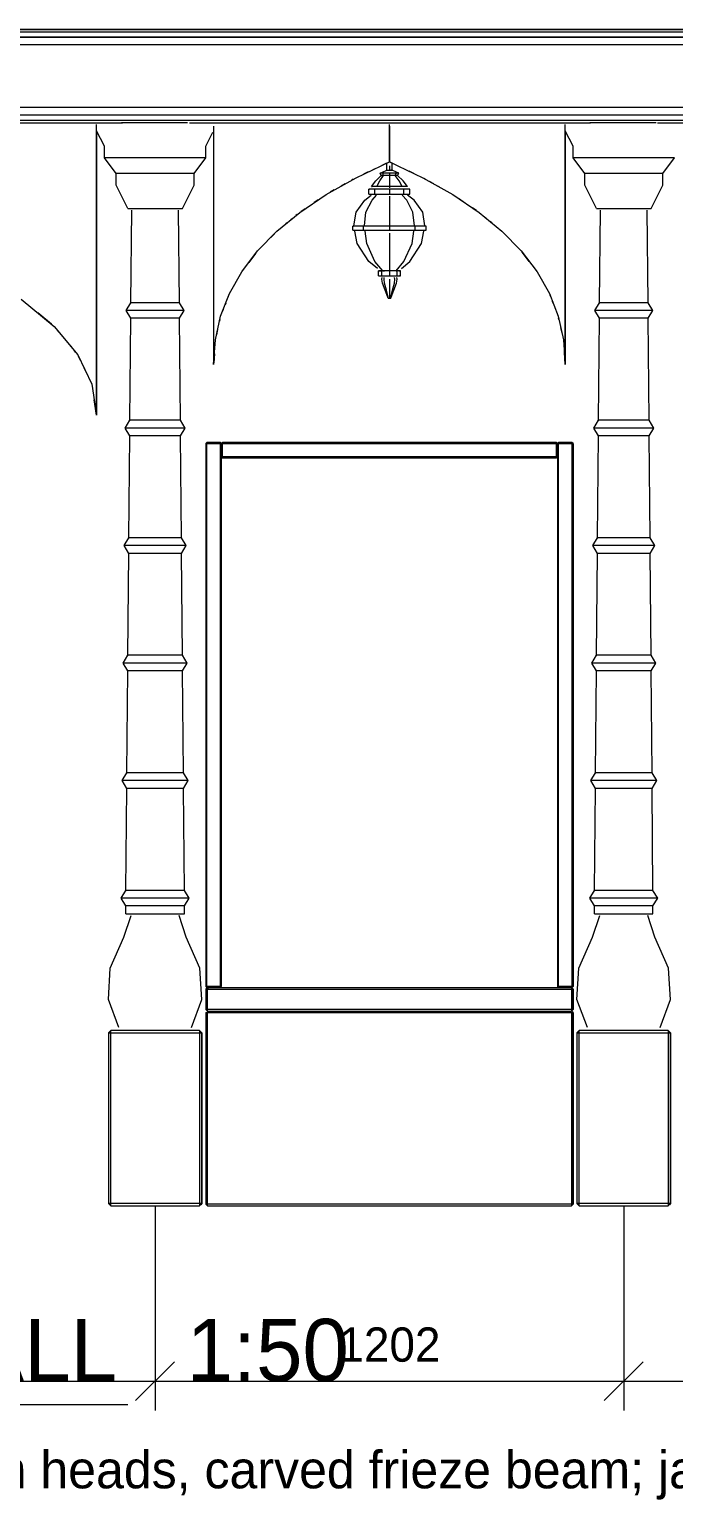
# Model space of a CAD drawing. Header units: metres. Extents: x 10 to 831, y 10 to 584.
# Drawn here: x 85 to 118, y 316.9 to 392.4 of the extents above; entities that cross this region are included whole.
import ezdxf
from ezdxf.enums import TextEntityAlignment as Align

# ---------------------------------------------------------------- set-up
doc = ezdxf.new("R2010")
doc.units = ezdxf.units.M
for name, color, linetype, lineweight in [('DIM', 1, 'Continuous', 13), ('TXT', 7, 'Continuous', 18), ('VIS', 8, 'Continuous', 13)]:
    doc.layers.add(name, color=color, linetype=linetype, lineweight=lineweight)

msp = doc.modelspace()

# ---------------------------------------------------------------- linework, layer by layer
at = {"layer": 'DIM'}
for p, q in [((91.4, 332), (91.4, 321.5)), ((91.4, 332), (91.4, 321.5)), ((115.44, 332), (115.44, 321.5)), ((115.44, 332), (115.44, 321.5)), ((90.4, 322), (92.4, 324)), ((90.4, 322), (92.4, 324)), ((114.44, 322), (116.44, 324)), ((114.44, 322), (116.44, 324)), ((37, 323), (91.4, 323)), ((91.4, 323), (115.44, 323)), ((115.44, 323), (139.48, 323))]:
    msp.add_line(p, q, dxfattribs=at)
at = {"layer": 'TXT'}
msp.add_line((30, 321.8), (90, 321.8), dxfattribs=at)
at = {"layer": 'VIS'}
for p, q in [((297.8, 392), (34, 392)), ((34, 392), (297.8, 392)), ((34.12, 392.4), (297.68, 392.4)), ((297.68, 392.4), (34.12, 392.4)), ((34.12, 392.28), (297.68, 392.28)), ((297.8, 391.6), (34, 391.6)), ((34, 388.4), (297.8, 388.4)), ((297.8, 388), (34, 388)), ((297.68, 387.72), (34.12, 387.72)), ((38.7608, 387.6), (89.7284, 387.6)), ((88.4, 372.6), (88.4, 387.5194)), ((88.4, 387.2), (88.4, 387.5)), ((89.9, 387.6), (89.667, 387.6)), ((90.6236, 387.6), (89.9, 387.6)), ((91.4, 387.6), (90.6236, 387.6)), ((92.1764, 387.6), (91.4, 387.6)), ((92.9, 387.6), (92.1764, 387.6)), ((93.0554, 387.6), (92.9, 387.6)), ((93.169, 387.6), (113.732, 387.6)), ((94.4, 387.439), (94.4, 375.2)), ((103.42, 385.6), (103.42, 387.5166)), ((103.42, 387.4334), (103.42, 385.6)), ((112.44, 375.2), (112.44, 387.5194)), ((112.44, 387.2), (112.44, 387.5)), ((113.94, 387.6), (113.707, 387.6)), ((114.6636, 387.6), (113.94, 387.6)), ((115.44, 387.6), (114.6636, 387.6)), ((116.2164, 387.6), (115.44, 387.6)), ((116.94, 387.6), (116.2164, 387.6)), ((117.0954, 387.6), (116.94, 387.6)), ((117.1726, 387.6), (137.8958, 387.6)), ((88.8, 386.4), (88.4, 387.2)), ((88.4, 387.1162), (88.4, 372.6)), ((94, 386.4), (94.36, 387.12)), ((112.84, 386.4), (112.44, 387.2)), ((112.44, 387.1168), (112.44, 375.2)), ((88.8, 385.8), (88.8, 386.4)), ((89.4, 385), (88.8, 385.8)), ((88.8, 385.8), (88.811, 385.8)), ((88.8886, 385.8), (88.8, 385.8)), ((89.1484, 385.8), (88.8886, 385.8)), ((89.5616, 385.8), (89.1484, 385.8)), ((90.1, 385.8), (89.5616, 385.8)), ((90.727, 385.8), (90.1, 385.8)), ((91.4, 385.8), (90.727, 385.8)), ((92.073, 385.8), (91.4, 385.8)), ((92.7, 385.8), (92.073, 385.8)), ((93.2384, 385.8), (92.7, 385.8)), ((93.6516, 385.8), (93.2384, 385.8)), ((93.4, 385), (94, 385.8)), ((93.9114, 385.8), (93.6516, 385.8)), ((94, 385.8), (93.9114, 385.8)), ((94, 385.8), (94, 386.4)), ((112.84, 385.8), (112.84, 386.4)), ((113.44, 385), (112.84, 385.8)), ((112.84, 385.8), (112.851, 385.8)), ((112.9286, 385.8), (112.84, 385.8)), ((113.1884, 385.8), (112.9286, 385.8)), ((113.6016, 385.8), (113.1884, 385.8)), ((114.14, 385.8), (113.6016, 385.8)), ((114.767, 385.8), (114.14, 385.8)), ((115.44, 385.8), (114.767, 385.8)), ((116.113, 385.8), (115.44, 385.8)), ((116.74, 385.8), (116.113, 385.8)), ((117.2784, 385.8), (116.74, 385.8)), ((117.6916, 385.8), (117.2784, 385.8)), ((117.44, 385), (118.04, 385.8)), ((117.9514, 385.8), (117.6916, 385.8)), ((118.04, 385.8), (117.9514, 385.8)), ((89.4, 384.4), (89.4, 385)), ((89.4, 385), (89.4114, 385)), ((89.4682, 385), (89.4, 385)), ((89.668, 385), (89.4682, 385)), ((89.9858, 385), (89.668, 385)), ((90.4, 385), (89.9858, 385)), ((90.8824, 385), (90.4, 385)), ((91.4, 385), (90.8824, 385)), ((91.9176, 385), (91.4, 385)), ((92.4, 385), (91.9176, 385)), ((92.8142, 385), (92.4, 385)), ((93.132, 385), (92.8142, 385)), ((93.3318, 385), (93.132, 385)), ((93.4, 385), (93.3318, 385)), ((93.4, 384.4), (93.4, 385)), ((101.7062, 384.7846), (103.42, 385.6)), ((102.3294, 385.0812), (102.0956, 384.97)), ((102.641, 385.2294), (102.5632, 385.1924)), ((102.944, 385.012), (103.252, 385.152)), ((103, 384.9), (102.944, 385.012)), ((102.944, 385.012), (102.9788, 385.012)), ((103.0834, 385.012), (102.944, 385.012)), ((103.2642, 385.5258), (103.0306, 385.4146)), ((103.123, 384.9), (103.0834, 385.012)), ((103.42, 385.012), (103.0834, 385.012)), ((103.252, 385.152), (103.336, 385.166)), ((103.2814, 385.18), (103.2814, 385.495)), ((103.2814, 385.18), (103.42, 385.18)), ((103.42, 385.6), (105.1338, 384.7846)), ((103.42, 385.39), (103.42, 385.18)), ((103.42, 385.18), (103.5586, 385.18)), ((103.42, 385.012), (103.42, 384.9)), ((103.7566, 385.012), (103.42, 385.012)), ((103.5586, 385.18), (103.4892, 385.18)), ((103.7316, 385.4518), (103.4978, 385.563)), ((103.588, 385.152), (103.504, 385.166)), ((103.5586, 385.18), (103.5586, 385.495)), ((103.5586, 385.18), (103.5586, 385.495)), ((103.5586, 385.18), (103.5586, 385.18)), ((103.896, 385.012), (103.588, 385.152)), ((103.717, 384.9), (103.7566, 385.012)), ((103.896, 385.012), (103.7566, 385.012)), ((103.84, 384.9), (103.896, 385.012)), ((104.199, 385.2294), (104.1212, 385.2664)), ((104.6664, 385.007), (104.4326, 385.1182)), ((113.44, 384.4), (113.44, 385)), ((113.44, 385), (113.4514, 385)), ((113.5082, 385), (113.44, 385)), ((113.708, 385), (113.5082, 385)), ((114.0258, 385), (113.708, 385)), ((114.44, 385), (114.0258, 385)), ((114.9224, 385), (114.44, 385)), ((115.44, 385), (114.9224, 385)), ((115.9576, 385), (115.44, 385)), ((116.44, 385), (115.9576, 385)), ((116.8542, 385), (116.44, 385)), ((117.172, 385), (116.8542, 385)), ((117.3718, 385), (117.172, 385)), ((117.44, 385), (117.3718, 385)), ((117.44, 384.4), (117.44, 385)), ((90, 383.2), (89.4, 384.4)), ((92.8, 383.2), (93.4, 384.4)), ((100.1728, 383.9194), (101.7062, 384.7846)), ((101.1486, 384.47), (100.9396, 384.352)), ((101.5668, 384.706), (101.4972, 384.6666)), ((102.37, 383.948), (102.37, 384.2)), ((102.37, 384.2), (102.4008, 384.2)), ((102.6776, 384.2), (102.37, 384.2)), ((102.496, 384.34), (102.72, 384.62)), ((102.496, 384.34), (102.5298, 384.34)), ((102.7666, 384.34), (102.496, 384.34)), ((102.6776, 383.948), (102.6776, 384.2)), ((103.42, 384.2), (102.6776, 384.2)), ((102.72, 384.62), (103, 384.9)), ((102.7666, 384.34), (102.925, 384.62)), ((103.42, 384.34), (102.7666, 384.34)), ((102.925, 384.62), (103.123, 384.9)), ((103, 384.9), (103.0308, 384.9)), ((103.123, 384.9), (103, 384.9)), ((103.42, 384.9), (103.123, 384.9)), ((103.42, 384.9), (103.42, 384.62)), ((103.717, 384.9), (103.42, 384.9)), ((103.42, 384.62), (103.42, 384.34)), ((103.42, 384.34), (103.42, 384.27)), ((104.0734, 384.34), (103.42, 384.34)), ((103.42, 384.2), (103.42, 383.948)), ((104.1624, 384.2), (103.42, 384.2)), ((103.915, 384.62), (103.717, 384.9)), ((103.84, 384.9), (103.717, 384.9)), ((104.12, 384.62), (103.84, 384.9)), ((104.0734, 384.34), (103.915, 384.62)), ((104.344, 384.34), (104.0734, 384.34)), ((104.344, 384.34), (104.12, 384.62)), ((104.1624, 383.948), (104.1624, 384.2)), ((104.47, 384.2), (104.1624, 384.2)), ((104.47, 383.948), (104.47, 384.2)), ((105.1338, 384.7846), (106.6672, 383.9194)), ((105.2732, 384.706), (105.2034, 384.7454)), ((105.6914, 384.47), (105.4822, 384.588)), ((105.9702, 384.3126), (105.9006, 384.352)), ((114.04, 383.2), (113.44, 384.4)), ((116.84, 383.2), (117.44, 384.4)), ((98.8198, 383.0042), (100.1728, 383.9194)), ((99.767, 383.6448), (99.564, 383.5076)), ((100.591, 384.1554), (100.3818, 384.0374)), ((101.712, 383.01), (102.16, 383.64)), ((102.16, 383.64), (102.4866, 383.8966)), ((102.2122, 383.01), (102.529, 383.64)), ((102.37, 383.948), (102.6776, 383.948)), ((102.529, 383.64), (102.76, 383.8966)), ((102.6776, 383.948), (103.42, 383.948)), ((103.42, 383.948), (104.1624, 383.948)), ((103.42, 383.8454), (103.42, 383.64)), ((103.42, 383.64), (103.42, 383.01)), ((104.311, 383.64), (104.08, 383.8966)), ((104.1624, 383.948), (104.47, 383.948)), ((104.6278, 383.01), (104.311, 383.64)), ((104.68, 383.64), (104.3534, 383.8966)), ((104.47, 383.948), (104.4392, 383.948)), ((105.128, 383.01), (104.68, 383.64)), ((106.3884, 384.0766), (106.3188, 384.116)), ((106.6672, 383.9194), (108.0202, 383.0042)), ((107.2084, 383.5532), (107.0054, 383.6906)), ((90, 383.2), (90.0476, 383.2)), ((90.0476, 383.2), (90.1876, 383.2)), ((90.15, 378.3666), (90.1992, 383.1194)), ((90.1876, 383.2), (90.41, 383.2)), ((90.41, 383.2), (90.7, 383.2)), ((90.7, 383.2), (91.0376, 383.2)), ((91.0376, 383.2), (91.4, 383.2)), ((91.4, 383.2), (91.7624, 383.2)), ((91.7624, 383.2), (92.1, 383.2)), ((92.1, 383.2), (92.39, 383.2)), ((92.39, 383.2), (92.6124, 383.2)), ((92.65, 378.3666), (92.6008, 383.1194)), ((92.6124, 383.2), (92.7524, 383.2)), ((92.7524, 383.2), (92.8, 383.2)), ((92.8, 383.2), (92.788, 383.2)), ((97.6472, 382.039), (98.8198, 383.0042)), ((98.429, 382.6824), (98.3638, 382.6288)), ((98.6896, 382.897), (98.6244, 382.8434)), ((99.0904, 383.1872), (98.8874, 383.05)), ((101.6, 382.31), (101.712, 383.01)), ((102.133, 382.31), (102.2122, 383.01)), ((103.42, 383.01), (103.42, 382.31)), ((104.707, 382.31), (104.6278, 383.01)), ((105.24, 382.31), (105.128, 383.01)), ((107.885, 383.0956), (107.682, 383.233)), ((108.0202, 383.0042), (109.1928, 382.039)), ((108.1504, 382.897), (108.0854, 382.9506)), ((108.411, 382.6824), (108.346, 382.736)), ((114.04, 383.2), (114.0876, 383.2)), ((114.0876, 383.2), (114.2276, 383.2)), ((114.19, 378.3666), (114.2392, 383.1194)), ((114.2276, 383.2), (114.45, 383.2)), ((114.45, 383.2), (114.74, 383.2)), ((114.74, 383.2), (115.0776, 383.2)), ((115.0776, 383.2), (115.44, 383.2)), ((115.44, 383.2), (115.8024, 383.2)), ((115.8024, 383.2), (116.14, 383.2)), ((116.14, 383.2), (116.43, 383.2)), ((116.43, 383.2), (116.6524, 383.2)), ((116.69, 378.3666), (116.6408, 383.1194)), ((116.6524, 383.2), (116.7924, 383.2)), ((116.7924, 383.2), (116.84, 383.2)), ((116.84, 383.2), (116.828, 383.2)), ((96.655, 381.024), (97.6472, 382.039)), ((97.9078, 382.2536), (97.8426, 382.1998)), ((98.1684, 382.468), (98.1032, 382.4144)), ((101.544, 382.1), (101.544, 382.296)), ((101.544, 382.296), (101.5784, 382.296)), ((102.0934, 382.296), (101.544, 382.296)), ((101.544, 382.1), (102.0934, 382.1)), ((101.768, 381.4), (101.6504, 382.037)), ((102.0934, 382.1), (102.0934, 382.296)), ((103.42, 382.296), (102.0934, 382.296)), ((102.0934, 382.1), (103.42, 382.1)), ((102.2518, 381.4), (102.1688, 382.037)), ((103.42, 382.31), (103.42, 382.219)), ((103.42, 382.296), (103.42, 382.1)), ((104.7466, 382.296), (103.42, 382.296)), ((103.42, 382.1), (104.7466, 382.1)), ((103.42, 381.946), (103.42, 381.4)), ((104.5882, 381.4), (104.6712, 382.037)), ((104.7466, 382.1), (104.7466, 382.296)), ((105.296, 382.296), (104.7466, 382.296)), ((104.7466, 382.1), (105.296, 382.1)), ((105.072, 381.4), (105.1896, 382.037)), ((105.296, 382.1), (105.2616, 382.1)), ((105.296, 382.1), (105.296, 382.296)), ((108.6716, 382.468), (108.6066, 382.5216)), ((108.9322, 382.2536), (108.867, 382.3072)), ((109.1928, 382.039), (110.185, 381.024)), ((109.5648, 381.6584), (109.2548, 381.9756)), ((97.1512, 381.5316), (96.965, 381.3412)), ((97.5232, 381.9122), (97.3372, 381.7218)), ((102.37, 380.49), (101.768, 381.4)), ((102.6776, 380.49), (102.2518, 381.4)), ((103.42, 381.4), (103.42, 380.49)), ((104.1624, 380.49), (104.5882, 381.4)), ((104.47, 380.49), (105.072, 381.4)), ((95.8432, 379.959), (96.655, 381.024)), ((96.5536, 380.8908), (96.1984, 380.425)), ((102.8004, 380.1226), (102.37, 380.49)), ((103.0834, 380), (102.6776, 380.49)), ((103.42, 380.49), (103.42, 380.0612)), ((103.7566, 380), (104.1624, 380.49)), ((104.0396, 380.1226), (104.47, 380.49)), ((110.185, 381.024), (110.9968, 379.959)), ((110.5908, 380.4916), (110.2358, 380.9574)), ((95.2118, 378.8442), (95.8432, 379.959)), ((102.86, 379.748), (102.86, 380)), ((102.86, 380), (102.983, 380)), ((103.024, 380), (102.86, 380)), ((102.86, 379.748), (103.024, 379.748)), ((103.024, 379.748), (103.024, 380)), ((103.42, 380), (103.024, 380)), ((103.024, 379.748), (103.42, 379.748)), ((103.028, 379.58), (103.042, 379.664)), ((103.0834, 380), (103.1676, 380)), ((103.1428, 379.58), (103.1528, 379.664)), ((103.42, 380), (103.42, 379.748)), ((103.816, 380), (103.42, 380)), ((103.42, 379.748), (103.816, 379.748)), ((103.6972, 379.58), (103.6872, 379.664)), ((103.7566, 380), (103.7914, 380)), ((103.812, 379.58), (103.798, 379.664)), ((103.816, 379.748), (103.816, 380)), ((103.98, 380), (103.816, 380)), ((103.816, 379.748), (103.98, 379.748)), ((103.898, 380), (103.98, 380)), ((103.98, 379.748), (103.939, 379.748)), ((103.98, 379.748), (103.98, 380)), ((110.9968, 379.959), (111.6282, 378.8442)), ((103.056, 379.37), (103.028, 379.58)), ((103.196, 379.02), (103.056, 379.37)), ((103.1626, 379.37), (103.1428, 379.58)), ((103.2616, 379.02), (103.1626, 379.37)), ((103.35, 378.6), (103.196, 379.02)), ((103.3706, 378.6), (103.2616, 379.02)), ((103.42, 379.58), (103.42, 379.37)), ((103.42, 379.37), (103.42, 379.02)), ((103.42, 379.02), (103.42, 378.6)), ((103.4696, 378.6), (103.5784, 379.02)), ((103.49, 378.6), (103.644, 379.02)), ((103.5784, 379.02), (103.6774, 379.37)), ((103.644, 379.02), (103.784, 379.37)), ((103.6774, 379.37), (103.6972, 379.58)), ((103.784, 379.37), (103.812, 379.58)), ((84.528, 378.5488), (86.222, 377.1552)), ((89.91, 377.9666), (90.15, 378.3666)), ((90.15, 378.3666), (90.1652, 378.3666)), ((90.2112, 378.3666), (90.15, 378.3666)), ((90.3888, 378.3666), (90.2112, 378.3666)), ((90.6652, 378.3666), (90.3888, 378.3666)), ((91.0138, 378.3666), (90.6652, 378.3666)), ((91.4, 378.3666), (91.0138, 378.3666)), ((91.7862, 378.3666), (91.4, 378.3666)), ((92.1348, 378.3666), (91.7862, 378.3666)), ((92.4112, 378.3666), (92.1348, 378.3666)), ((92.5888, 378.3666), (92.4112, 378.3666)), ((92.65, 378.3666), (92.5888, 378.3666)), ((92.89, 377.9666), (92.65, 378.3666)), ((94.7608, 377.6794), (95.2118, 378.8442)), ((95.0186, 378.345), (94.9864, 378.2618)), ((95.1474, 378.6778), (95.1152, 378.5946)), ((103.35, 378.6), (103.3706, 378.6)), ((103.3706, 378.6), (103.42, 378.6)), ((103.42, 378.6), (103.4696, 378.6)), ((103.4696, 378.6), (103.49, 378.6)), ((103.49, 378.6), (103.4798, 378.6)), ((111.6282, 378.8442), (112.0792, 377.6794)), ((111.6926, 378.6778), (111.6604, 378.761)), ((111.8214, 378.345), (111.7892, 378.4282)), ((113.95, 377.9666), (114.19, 378.3666)), ((114.19, 378.3666), (114.2052, 378.3666)), ((114.2512, 378.3666), (114.19, 378.3666)), ((114.4288, 378.3666), (114.2512, 378.3666)), ((114.7052, 378.3666), (114.4288, 378.3666)), ((115.0538, 378.3666), (114.7052, 378.3666)), ((115.44, 378.3666), (115.0538, 378.3666)), ((115.8262, 378.3666), (115.44, 378.3666)), ((116.1748, 378.3666), (115.8262, 378.3666)), ((116.4512, 378.3666), (116.1748, 378.3666)), ((116.6288, 378.3666), (116.4512, 378.3666)), ((116.69, 378.3666), (116.6288, 378.3666)), ((116.93, 377.9666), (116.69, 378.3666)), ((86.0916, 377.2624), (85.375, 377.852)), ((90.15, 377.5666), (89.91, 377.9666)), ((89.91, 377.9666), (89.9282, 377.9666)), ((89.983, 377.9666), (89.91, 377.9666)), ((90.1946, 377.9666), (89.983, 377.9666)), ((90.1, 372.3334), (90.15, 377.5666)), ((90.15, 377.5666), (90.1652, 377.5666)), ((90.2112, 377.5666), (90.15, 377.5666)), ((90.5242, 377.9666), (90.1946, 377.9666)), ((90.3888, 377.5666), (90.2112, 377.5666)), ((90.6652, 377.5666), (90.3888, 377.5666)), ((90.9396, 377.9666), (90.5242, 377.9666)), ((91.0138, 377.5666), (90.6652, 377.5666)), ((91.4, 377.9666), (90.9396, 377.9666)), ((91.4, 377.5666), (91.0138, 377.5666)), ((91.8604, 377.9666), (91.4, 377.9666)), ((91.7862, 377.5666), (91.4, 377.5666)), ((92.1348, 377.5666), (91.7862, 377.5666)), ((92.2758, 377.9666), (91.8604, 377.9666)), ((92.4112, 377.5666), (92.1348, 377.5666)), ((92.6054, 377.9666), (92.2758, 377.9666)), ((92.5888, 377.5666), (92.4112, 377.5666)), ((92.65, 377.5666), (92.5888, 377.5666)), ((92.817, 377.9666), (92.6054, 377.9666)), ((92.65, 377.5666), (92.89, 377.9666)), ((92.7, 372.3334), (92.65, 377.5666)), ((92.89, 377.9666), (92.817, 377.9666)), ((94.4902, 376.4646), (94.7608, 377.6794)), ((94.7222, 377.5058), (94.7028, 377.419)), ((94.8896, 378.0122), (94.8574, 377.929)), ((111.9504, 378.0122), (111.9182, 378.0954)), ((112.0792, 377.6794), (112.3498, 376.4646)), ((112.1178, 377.5058), (112.0986, 377.5926)), ((114.19, 377.5666), (113.95, 377.9666)), ((113.95, 377.9666), (113.9682, 377.9666)), ((114.023, 377.9666), (113.95, 377.9666)), ((114.2346, 377.9666), (114.023, 377.9666)), ((114.14, 372.3334), (114.19, 377.5666)), ((114.19, 377.5666), (114.2052, 377.5666)), ((114.2512, 377.5666), (114.19, 377.5666)), ((114.5642, 377.9666), (114.2346, 377.9666)), ((114.4288, 377.5666), (114.2512, 377.5666)), ((114.7052, 377.5666), (114.4288, 377.5666)), ((114.9796, 377.9666), (114.5642, 377.9666)), ((115.0538, 377.5666), (114.7052, 377.5666)), ((115.44, 377.9666), (114.9796, 377.9666)), ((115.44, 377.5666), (115.0538, 377.5666)), ((115.9004, 377.9666), (115.44, 377.9666)), ((115.8262, 377.5666), (115.44, 377.5666)), ((116.1748, 377.5666), (115.8262, 377.5666)), ((116.3158, 377.9666), (115.9004, 377.9666)), ((116.4512, 377.5666), (116.1748, 377.5666)), ((116.6454, 377.9666), (116.3158, 377.9666)), ((116.6288, 377.5666), (116.4512, 377.5666)), ((116.69, 377.5666), (116.6288, 377.5666)), ((116.857, 377.9666), (116.6454, 377.9666)), ((116.69, 377.5666), (116.93, 377.9666)), ((116.74, 372.3334), (116.69, 377.5666)), ((116.93, 377.9666), (116.857, 377.9666)), ((86.222, 377.1552), (87.432, 375.6992)), ((86.442, 376.8904), (86.387, 376.9566)), ((86.662, 376.6258), (86.607, 376.692)), ((94.6062, 376.9852), (94.5482, 376.725)), ((112.2724, 376.8118), (112.2144, 377.072)), ((86.882, 376.361), (86.827, 376.4272)), ((87.102, 376.0962), (87.047, 376.1624)), ((87.322, 375.8316), (87.267, 375.8978)), ((94.4, 375.2), (94.4902, 376.4646)), ((112.3498, 376.4646), (112.44, 375.2)), ((87.432, 375.6992), (88.158, 374.1808)), ((87.5772, 375.3956), (87.4684, 375.6232)), ((94.4, 375.2), (94.4, 375.2)), ((94.4386, 375.742), (94.4064, 375.2904)), ((112.44, 375.2), (112.395, 375.8324)), ((112.44, 375.2), (112.44, 375.2)), ((87.9402, 374.6364), (87.7586, 375.016)), ((88.158, 374.1808), (88.4, 372.6)), ((88.4, 372.6), (88.279, 373.3904)), ((88.4, 372.6), (88.4, 372.6)), ((89.86, 371.9334), (90.1, 372.3334)), ((90.1, 372.3334), (90.1158, 372.3334)), ((90.1636, 372.3334), (90.1, 372.3334)), ((90.3482, 372.3334), (90.1636, 372.3334)), ((90.6358, 372.3334), (90.3482, 372.3334)), ((90.9982, 372.3334), (90.6358, 372.3334)), ((91.4, 372.3334), (90.9982, 372.3334)), ((91.8018, 372.3334), (91.4, 372.3334)), ((92.1642, 372.3334), (91.8018, 372.3334)), ((92.4518, 372.3334), (92.1642, 372.3334)), ((92.6364, 372.3334), (92.4518, 372.3334)), ((92.7, 372.3334), (92.6364, 372.3334)), ((92.94, 371.9334), (92.7, 372.3334)), ((113.9, 371.9334), (114.14, 372.3334)), ((114.14, 372.3334), (114.1558, 372.3334)), ((114.2036, 372.3334), (114.14, 372.3334)), ((114.3882, 372.3334), (114.2036, 372.3334)), ((114.6758, 372.3334), (114.3882, 372.3334)), ((115.0382, 372.3334), (114.6758, 372.3334)), ((115.44, 372.3334), (115.0382, 372.3334)), ((115.8418, 372.3334), (115.44, 372.3334)), ((116.2042, 372.3334), (115.8418, 372.3334)), ((116.4918, 372.3334), (116.2042, 372.3334)), ((116.6764, 372.3334), (116.4918, 372.3334)), ((116.74, 372.3334), (116.6764, 372.3334)), ((116.98, 371.9334), (116.74, 372.3334)), ((90.1, 371.5334), (89.86, 371.9334)), ((89.86, 371.9334), (89.8726, 371.9334)), ((89.9354, 371.9334), (89.86, 371.9334)), ((90.1542, 371.9334), (89.9354, 371.9334)), ((90.05, 366.3), (90.1, 371.5334)), ((90.1, 371.5334), (90.1158, 371.5334)), ((90.1636, 371.5334), (90.1, 371.5334)), ((90.4948, 371.9334), (90.1542, 371.9334)), ((90.3482, 371.5334), (90.1636, 371.5334)), ((90.6358, 371.5334), (90.3482, 371.5334)), ((90.9242, 371.9334), (90.4948, 371.9334)), ((90.9982, 371.5334), (90.6358, 371.5334)), ((91.4, 371.9334), (90.9242, 371.9334)), ((91.4, 371.5334), (90.9982, 371.5334)), ((91.8758, 371.9334), (91.4, 371.9334)), ((91.8018, 371.5334), (91.4, 371.5334)), ((92.1642, 371.5334), (91.8018, 371.5334)), ((92.3052, 371.9334), (91.8758, 371.9334)), ((92.4518, 371.5334), (92.1642, 371.5334)), ((92.6458, 371.9334), (92.3052, 371.9334)), ((92.6364, 371.5334), (92.4518, 371.5334)), ((92.7, 371.5334), (92.6364, 371.5334)), ((92.8646, 371.9334), (92.6458, 371.9334)), ((92.7, 371.5334), (92.94, 371.9334)), ((92.75, 366.3), (92.7, 371.5334)), ((92.94, 371.9334), (92.8646, 371.9334)), ((114.14, 371.5334), (113.9, 371.9334)), ((113.9, 371.9334), (113.9126, 371.9334)), ((113.9754, 371.9334), (113.9, 371.9334)), ((114.1942, 371.9334), (113.9754, 371.9334)), ((114.09, 366.3), (114.14, 371.5334)), ((114.14, 371.5334), (114.1558, 371.5334)), ((114.2036, 371.5334), (114.14, 371.5334)), ((114.5348, 371.9334), (114.1942, 371.9334)), ((114.3882, 371.5334), (114.2036, 371.5334)), ((114.6758, 371.5334), (114.3882, 371.5334)), ((114.9642, 371.9334), (114.5348, 371.9334)), ((115.0382, 371.5334), (114.6758, 371.5334)), ((115.44, 371.9334), (114.9642, 371.9334)), ((115.44, 371.5334), (115.0382, 371.5334)), ((115.9158, 371.9334), (115.44, 371.9334)), ((115.8418, 371.5334), (115.44, 371.5334)), ((116.2042, 371.5334), (115.8418, 371.5334)), ((116.3452, 371.9334), (115.9158, 371.9334)), ((116.4918, 371.5334), (116.2042, 371.5334)), ((116.6858, 371.9334), (116.3452, 371.9334)), ((116.6764, 371.5334), (116.4918, 371.5334)), ((116.74, 371.5334), (116.6764, 371.5334)), ((116.9046, 371.9334), (116.6858, 371.9334)), ((116.74, 371.5334), (116.98, 371.9334)), ((116.79, 366.3), (116.74, 371.5334)), ((116.98, 371.9334), (116.9046, 371.9334)), ((94.06, 371.2), (94, 371.14)), ((94, 371.14), (94.06, 371.14)), ((94, 371.14), (94, 343.26)), ((94.06, 371.14), (94.06, 371.2)), ((94.06, 371.2), (94.06, 371.2)), ((94.74, 371.2), (94.06, 371.2)), ((94.06, 343.26), (94.06, 371.14)), ((94.06, 371.14), (94.74, 371.14)), ((94.74, 371.2), (94.74, 371.14)), ((94.8, 371.14), (94.74, 371.2)), ((94.74, 371.14), (94.8, 371.14)), ((94.74, 371.14), (94.74, 343.26)), ((94.86, 371.2), (94.8, 371.14)), ((94.8, 371.14), (94.8, 371.14)), ((94.8, 343.26), (94.8, 371.14)), ((94.8, 371.14), (94.86, 371.14)), ((94.8, 371.14), (94.8, 370.46)), ((94.86, 371.14), (94.86, 371.2)), ((111.98, 371.2), (94.86, 371.2)), ((94.86, 371.2), (94.86, 371.2)), ((94.86, 371.14), (111.98, 371.14)), ((94.86, 370.46), (94.86, 371.14)), ((111.98, 371.2), (111.98, 371.14)), ((112.04, 371.14), (111.98, 371.2)), ((111.98, 371.14), (112.04, 371.14)), ((111.98, 371.14), (111.98, 370.46)), ((112.1, 371.2), (112.04, 371.14)), ((112.04, 371.14), (112.1, 371.14)), ((112.04, 371.14), (112.04, 343.26)), ((112.04, 371.14), (112.04, 371.14)), ((112.04, 370.46), (112.04, 371.14)), ((112.1, 371.14), (112.1, 371.2)), ((112.1, 371.2), (112.1, 371.2)), ((112.78, 371.2), (112.1, 371.2)), ((112.1, 371.14), (112.78, 371.14)), ((112.1, 343.26), (112.1, 371.14)), ((112.78, 371.2), (112.78, 371.14)), ((112.84, 371.14), (112.78, 371.2)), ((112.78, 371.14), (112.84, 371.14)), ((112.78, 371.14), (112.78, 343.26)), ((112.84, 371.14), (112.81, 371.14)), ((112.84, 371.14), (112.84, 343.26)), ((112.84, 343.26), (112.84, 371.14)), ((112.84, 371.14), (112.84, 371.14)), ((94.86, 370.46), (94.8, 370.46)), ((94.8, 370.46), (94.86, 370.4)), ((94.8, 370.46), (94.8, 370.46)), ((94.8, 343.361), (94.8, 370.4)), ((94.8, 370.4), (94.8806, 370.4)), ((94.86, 370.4), (94.86, 370.46)), ((111.98, 370.46), (94.86, 370.46)), ((94.86, 370.4), (111.98, 370.4)), ((111.98, 370.4), (112.04, 370.46)), ((112.04, 370.46), (111.98, 370.46)), ((111.98, 370.46), (111.98, 370.4)), ((111.98, 370.4), (111.98, 370.4)), ((89.81, 365.9), (90.05, 366.3)), ((90.05, 366.3), (90.0666, 366.3)), ((90.116, 366.3), (90.05, 366.3)), ((90.3078, 366.3), (90.116, 366.3)), ((90.6066, 366.3), (90.3078, 366.3)), ((90.9828, 366.3), (90.6066, 366.3)), ((91.4, 366.3), (90.9828, 366.3)), ((91.8172, 366.3), (91.4, 366.3)), ((92.1934, 366.3), (91.8172, 366.3)), ((92.4922, 366.3), (92.1934, 366.3)), ((92.684, 366.3), (92.4922, 366.3)), ((92.75, 366.3), (92.684, 366.3)), ((92.99, 365.9), (92.75, 366.3)), ((113.85, 365.9), (114.09, 366.3)), ((114.09, 366.3), (114.1066, 366.3)), ((114.156, 366.3), (114.09, 366.3)), ((114.3478, 366.3), (114.156, 366.3)), ((114.6464, 366.3), (114.3478, 366.3)), ((115.0228, 366.3), (114.6464, 366.3)), ((115.44, 366.3), (115.0228, 366.3)), ((115.8572, 366.3), (115.44, 366.3)), ((116.2334, 366.3), (115.8572, 366.3)), ((116.5322, 366.3), (116.2334, 366.3)), ((116.724, 366.3), (116.5322, 366.3)), ((116.79, 366.3), (116.724, 366.3)), ((117.03, 365.9), (116.79, 366.3)), ((90.05, 365.5), (89.81, 365.9)), ((89.81, 365.9), (89.823, 365.9)), ((89.8878, 365.9), (89.81, 365.9)), ((90.1136, 365.9), (89.8878, 365.9)), ((90, 360.2666), (90.05, 365.5)), ((90.05, 365.5), (90.0666, 365.5)), ((90.116, 365.5), (90.05, 365.5)), ((90.4654, 365.9), (90.1136, 365.9)), ((90.3078, 365.5), (90.116, 365.5)), ((90.6066, 365.5), (90.3078, 365.5)), ((90.9086, 365.9), (90.4654, 365.9)), ((90.9828, 365.5), (90.6066, 365.5)), ((91.4, 365.9), (90.9086, 365.9)), ((91.4, 365.5), (90.9828, 365.5)), ((91.8914, 365.9), (91.4, 365.9)), ((91.8172, 365.5), (91.4, 365.5)), ((92.1934, 365.5), (91.8172, 365.5)), ((92.3346, 365.9), (91.8914, 365.9)), ((92.4922, 365.5), (92.1934, 365.5)), ((92.6864, 365.9), (92.3346, 365.9)), ((92.684, 365.5), (92.4922, 365.5)), ((92.75, 365.5), (92.684, 365.5)), ((92.9122, 365.9), (92.6864, 365.9)), ((92.75, 365.5), (92.99, 365.9)), ((92.8, 360.2666), (92.75, 365.5)), ((92.99, 365.9), (92.9122, 365.9)), ((114.09, 365.5), (113.85, 365.9)), ((113.85, 365.9), (113.863, 365.9)), ((113.9278, 365.9), (113.85, 365.9)), ((114.1536, 365.9), (113.9278, 365.9)), ((114.04, 360.2666), (114.09, 365.5)), ((114.09, 365.5), (114.1066, 365.5)), ((114.156, 365.5), (114.09, 365.5)), ((114.5054, 365.9), (114.1536, 365.9)), ((114.3478, 365.5), (114.156, 365.5)), ((114.6464, 365.5), (114.3478, 365.5)), ((114.9486, 365.9), (114.5054, 365.9)), ((115.0228, 365.5), (114.6464, 365.5)), ((115.44, 365.9), (114.9486, 365.9)), ((115.44, 365.5), (115.0228, 365.5)), ((115.9314, 365.9), (115.44, 365.9)), ((115.8572, 365.5), (115.44, 365.5)), ((116.2334, 365.5), (115.8572, 365.5)), ((116.3746, 365.9), (115.9314, 365.9)), ((116.5322, 365.5), (116.2334, 365.5)), ((116.7264, 365.9), (116.3746, 365.9)), ((116.724, 365.5), (116.5322, 365.5)), ((116.79, 365.5), (116.724, 365.5)), ((116.9522, 365.9), (116.7264, 365.9)), ((116.79, 365.5), (117.03, 365.9)), ((116.84, 360.2666), (116.79, 365.5)), ((117.03, 365.9), (116.9522, 365.9)), ((89.76, 359.8666), (90, 360.2666)), ((90, 360.2666), (90.0172, 360.2666)), ((90.0686, 360.2666), (90, 360.2666)), ((90.2674, 360.2666), (90.0686, 360.2666)), ((90.577, 360.2666), (90.2674, 360.2666)), ((90.9674, 360.2666), (90.577, 360.2666)), ((91.4, 360.2666), (90.9674, 360.2666)), ((91.8326, 360.2666), (91.4, 360.2666)), ((92.223, 360.2666), (91.8326, 360.2666)), ((92.5326, 360.2666), (92.223, 360.2666)), ((92.7314, 360.2666), (92.5326, 360.2666)), ((92.8, 360.2666), (92.7314, 360.2666)), ((93.04, 359.8666), (92.8, 360.2666)), ((113.8, 359.8666), (114.04, 360.2666)), ((114.04, 360.2666), (114.0572, 360.2666)), ((114.1086, 360.2666), (114.04, 360.2666)), ((114.3074, 360.2666), (114.1086, 360.2666)), ((114.617, 360.2666), (114.3074, 360.2666)), ((115.0074, 360.2666), (114.617, 360.2666)), ((115.44, 360.2666), (115.0074, 360.2666)), ((115.8726, 360.2666), (115.44, 360.2666)), ((116.263, 360.2666), (115.8726, 360.2666)), ((116.5726, 360.2666), (116.263, 360.2666)), ((116.7714, 360.2666), (116.5726, 360.2666)), ((116.84, 360.2666), (116.7714, 360.2666)), ((117.08, 359.8666), (116.84, 360.2666)), ((90, 359.4666), (89.76, 359.8666)), ((89.76, 359.8666), (89.7734, 359.8666)), ((89.8402, 359.8666), (89.76, 359.8666)), ((90.0732, 359.8666), (89.8402, 359.8666)), ((89.95, 354.2334), (90, 359.4666)), ((90, 359.4666), (90.0172, 359.4666)), ((90.0686, 359.4666), (90, 359.4666)), ((90.2674, 359.4666), (90.0686, 359.4666)), ((90.436, 359.8666), (90.0732, 359.8666)), ((90.577, 359.4666), (90.2674, 359.4666)), ((90.8932, 359.8666), (90.436, 359.8666)), ((90.9674, 359.4666), (90.577, 359.4666)), ((91.4, 359.8666), (90.8932, 359.8666)), ((91.4, 359.4666), (90.9674, 359.4666)), ((91.9068, 359.8666), (91.4, 359.8666)), ((91.8326, 359.4666), (91.4, 359.4666)), ((92.223, 359.4666), (91.8326, 359.4666)), ((92.364, 359.8666), (91.9068, 359.8666)), ((92.5326, 359.4666), (92.223, 359.4666)), ((92.7268, 359.8666), (92.364, 359.8666)), ((92.7314, 359.4666), (92.5326, 359.4666)), ((92.9598, 359.8666), (92.7268, 359.8666)), ((92.8, 359.4666), (92.7314, 359.4666)), ((92.8, 359.4666), (93.04, 359.8666)), ((92.85, 354.2334), (92.8, 359.4666)), ((93.04, 359.8666), (92.9598, 359.8666)), ((114.04, 359.4666), (113.8, 359.8666)), ((113.8, 359.8666), (113.8134, 359.8666)), ((113.8802, 359.8666), (113.8, 359.8666)), ((114.1132, 359.8666), (113.8802, 359.8666)), ((113.99, 354.2334), (114.04, 359.4666)), ((114.04, 359.4666), (114.0572, 359.4666)), ((114.1086, 359.4666), (114.04, 359.4666)), ((114.3074, 359.4666), (114.1086, 359.4666)), ((114.476, 359.8666), (114.1132, 359.8666)), ((114.617, 359.4666), (114.3074, 359.4666)), ((114.9332, 359.8666), (114.476, 359.8666)), ((115.0074, 359.4666), (114.617, 359.4666)), ((115.44, 359.8666), (114.9332, 359.8666)), ((115.44, 359.4666), (115.0074, 359.4666)), ((115.9468, 359.8666), (115.44, 359.8666)), ((115.8726, 359.4666), (115.44, 359.4666)), ((116.263, 359.4666), (115.8726, 359.4666)), ((116.404, 359.8666), (115.9468, 359.8666)), ((116.5726, 359.4666), (116.263, 359.4666)), ((116.7668, 359.8666), (116.404, 359.8666)), ((116.7714, 359.4666), (116.5726, 359.4666)), ((116.9998, 359.8666), (116.7668, 359.8666)), ((116.84, 359.4666), (116.7714, 359.4666)), ((116.84, 359.4666), (117.08, 359.8666)), ((116.89, 354.2334), (116.84, 359.4666)), ((117.08, 359.8666), (116.9998, 359.8666)), ((89.71, 353.8334), (89.95, 354.2334)), ((89.95, 354.2334), (89.9678, 354.2334)), ((90.021, 354.2334), (89.95, 354.2334)), ((90.227, 354.2334), (90.021, 354.2334)), ((90.5478, 354.2334), (90.227, 354.2334)), ((90.952, 354.2334), (90.5478, 354.2334)), ((91.4, 354.2334), (90.952, 354.2334)), ((91.848, 354.2334), (91.4, 354.2334)), ((92.2522, 354.2334), (91.848, 354.2334)), ((92.573, 354.2334), (92.2522, 354.2334)), ((92.779, 354.2334), (92.573, 354.2334)), ((92.85, 354.2334), (92.779, 354.2334)), ((93.09, 353.8334), (92.85, 354.2334)), ((113.75, 353.8334), (113.99, 354.2334)), ((113.99, 354.2334), (114.0078, 354.2334)), ((114.061, 354.2334), (113.99, 354.2334)), ((114.267, 354.2334), (114.061, 354.2334)), ((114.5878, 354.2334), (114.267, 354.2334)), ((114.992, 354.2334), (114.5878, 354.2334)), ((115.44, 354.2334), (114.992, 354.2334)), ((115.888, 354.2334), (115.44, 354.2334)), ((116.2922, 354.2334), (115.888, 354.2334)), ((116.613, 354.2334), (116.2922, 354.2334)), ((116.819, 354.2334), (116.613, 354.2334)), ((116.89, 354.2334), (116.819, 354.2334)), ((117.13, 353.8334), (116.89, 354.2334)), ((89.95, 353.4334), (89.71, 353.8334)), ((89.71, 353.8334), (89.7238, 353.8334)), ((89.7928, 353.8334), (89.71, 353.8334)), ((90.0328, 353.8334), (89.7928, 353.8334)), ((89.9, 348.2), (89.95, 353.4334)), ((89.95, 353.4334), (89.9678, 353.4334)), ((90.021, 353.4334), (89.95, 353.4334)), ((90.227, 353.4334), (90.021, 353.4334)), ((90.4066, 353.8334), (90.0328, 353.8334)), ((90.5478, 353.4334), (90.227, 353.4334)), ((90.8778, 353.8334), (90.4066, 353.8334)), ((90.952, 353.4334), (90.5478, 353.4334)), ((91.4, 353.8334), (90.8778, 353.8334)), ((91.4, 353.4334), (90.952, 353.4334)), ((91.9222, 353.8334), (91.4, 353.8334)), ((91.848, 353.4334), (91.4, 353.4334)), ((92.2522, 353.4334), (91.848, 353.4334)), ((92.3934, 353.8334), (91.9222, 353.8334)), ((92.573, 353.4334), (92.2522, 353.4334)), ((92.7672, 353.8334), (92.3934, 353.8334)), ((92.779, 353.4334), (92.573, 353.4334)), ((93.0072, 353.8334), (92.7672, 353.8334)), ((92.85, 353.4334), (92.779, 353.4334)), ((92.85, 353.4334), (93.09, 353.8334)), ((92.9, 348.2), (92.85, 353.4334)), ((93.09, 353.8334), (93.0072, 353.8334)), ((113.99, 353.4334), (113.75, 353.8334)), ((113.75, 353.8334), (113.7638, 353.8334)), ((113.8328, 353.8334), (113.75, 353.8334)), ((114.0728, 353.8334), (113.8328, 353.8334)), ((113.94, 348.2), (113.99, 353.4334)), ((113.99, 353.4334), (114.0078, 353.4334)), ((114.061, 353.4334), (113.99, 353.4334)), ((114.267, 353.4334), (114.061, 353.4334)), ((114.4466, 353.8334), (114.0728, 353.8334)), ((114.5878, 353.4334), (114.267, 353.4334)), ((114.9178, 353.8334), (114.4466, 353.8334)), ((114.992, 353.4334), (114.5878, 353.4334)), ((115.44, 353.8334), (114.9178, 353.8334)), ((115.44, 353.4334), (114.992, 353.4334)), ((115.9622, 353.8334), (115.44, 353.8334)), ((115.888, 353.4334), (115.44, 353.4334)), ((116.2922, 353.4334), (115.888, 353.4334)), ((116.4334, 353.8334), (115.9622, 353.8334)), ((116.613, 353.4334), (116.2922, 353.4334)), ((116.8072, 353.8334), (116.4334, 353.8334)), ((116.819, 353.4334), (116.613, 353.4334)), ((117.0472, 353.8334), (116.8072, 353.8334)), ((116.89, 353.4334), (116.819, 353.4334)), ((116.89, 353.4334), (117.13, 353.8334)), ((116.94, 348.2), (116.89, 353.4334)), ((117.13, 353.8334), (117.0472, 353.8334)), ((89.66, 347.8), (89.9, 348.2)), ((89.9, 348.2), (89.9184, 348.2)), ((89.9734, 348.2), (89.9, 348.2)), ((90.1864, 348.2), (89.9734, 348.2)), ((90.5184, 348.2), (90.1864, 348.2)), ((90.9364, 348.2), (90.5184, 348.2)), ((91.4, 348.2), (90.9364, 348.2)), ((91.8636, 348.2), (91.4, 348.2)), ((92.2816, 348.2), (91.8636, 348.2)), ((92.6136, 348.2), (92.2816, 348.2)), ((92.8266, 348.2), (92.6136, 348.2)), ((92.9, 348.2), (92.8266, 348.2)), ((93.14, 347.8), (92.9, 348.2)), ((113.7, 347.8), (113.94, 348.2)), ((113.94, 348.2), (113.9584, 348.2)), ((114.0134, 348.2), (113.94, 348.2)), ((114.2264, 348.2), (114.0134, 348.2)), ((114.5584, 348.2), (114.2264, 348.2)), ((114.9764, 348.2), (114.5584, 348.2)), ((115.44, 348.2), (114.9764, 348.2)), ((115.9036, 348.2), (115.44, 348.2)), ((116.3216, 348.2), (115.9036, 348.2)), ((116.6536, 348.2), (116.3216, 348.2)), ((116.8666, 348.2), (116.6536, 348.2)), ((116.94, 348.2), (116.8666, 348.2)), ((117.18, 347.8), (116.94, 348.2)), ((89.9, 347.4), (89.66, 347.8)), ((89.66, 347.8), (89.6742, 347.8)), ((89.7452, 347.8), (89.66, 347.8)), ((89.9924, 347.8), (89.7452, 347.8)), ((89.9, 347), (89.9, 347.4)), ((89.9, 347.4), (89.9184, 347.4)), ((89.9734, 347.4), (89.9, 347.4)), ((90.1864, 347.4), (89.9734, 347.4)), ((90.3772, 347.8), (89.9924, 347.8)), ((90.5184, 347.4), (90.1864, 347.4)), ((90.8624, 347.8), (90.3772, 347.8)), ((90.9364, 347.4), (90.5184, 347.4)), ((91.4, 347.8), (90.8624, 347.8)), ((91.4, 347.4), (90.9364, 347.4)), ((91.9376, 347.8), (91.4, 347.8)), ((91.8636, 347.4), (91.4, 347.4)), ((92.2816, 347.4), (91.8636, 347.4)), ((92.4228, 347.8), (91.9376, 347.8)), ((92.6136, 347.4), (92.2816, 347.4)), ((92.8078, 347.8), (92.4228, 347.8)), ((92.8266, 347.4), (92.6136, 347.4)), ((93.0548, 347.8), (92.8078, 347.8)), ((92.9, 347.4), (92.8266, 347.4)), ((92.9, 347.4), (93.14, 347.8)), ((92.9, 347), (92.9, 347.4)), ((93.14, 347.8), (93.0548, 347.8)), ((113.94, 347.4), (113.7, 347.8)), ((113.7, 347.8), (113.7142, 347.8)), ((113.7852, 347.8), (113.7, 347.8)), ((114.0322, 347.8), (113.7852, 347.8)), ((113.94, 347), (113.94, 347.4)), ((113.94, 347.4), (113.9584, 347.4)), ((114.0134, 347.4), (113.94, 347.4)), ((114.2264, 347.4), (114.0134, 347.4)), ((114.4172, 347.8), (114.0322, 347.8)), ((114.5584, 347.4), (114.2264, 347.4)), ((114.9024, 347.8), (114.4172, 347.8)), ((114.9764, 347.4), (114.5584, 347.4)), ((115.44, 347.8), (114.9024, 347.8)), ((115.44, 347.4), (114.9764, 347.4)), ((115.9776, 347.8), (115.44, 347.8)), ((115.9036, 347.4), (115.44, 347.4)), ((116.3216, 347.4), (115.9036, 347.4)), ((116.4628, 347.8), (115.9776, 347.8)), ((116.6536, 347.4), (116.3216, 347.4)), ((116.8476, 347.8), (116.4628, 347.8)), ((116.8666, 347.4), (116.6536, 347.4)), ((117.0948, 347.8), (116.8476, 347.8)), ((116.94, 347.4), (116.8666, 347.4)), ((116.94, 347.4), (117.18, 347.8)), ((116.94, 347), (116.94, 347.4)), ((117.18, 347.8), (117.0948, 347.8)), ((89.8, 345.8), (90.1714, 346.9142)), ((89.9, 347), (89.9734, 347)), ((89.9734, 347), (90.1864, 347)), ((90.1864, 347), (90.5184, 347)), ((90.5184, 347), (90.9364, 347)), ((90.9364, 347), (91.4, 347)), ((91.4, 347), (91.8636, 347)), ((91.8636, 347), (92.2816, 347)), ((92.2816, 347), (92.6136, 347)), ((92.6136, 347), (92.8266, 347)), ((93, 345.8), (92.6286, 346.9142)), ((92.8266, 347), (92.9, 347)), ((92.9, 347), (92.8816, 347)), ((113.84, 345.8), (114.2114, 346.9142)), ((113.94, 347), (114.0134, 347)), ((114.0134, 347), (114.2264, 347)), ((114.2264, 347), (114.5584, 347)), ((114.5584, 347), (114.9764, 347)), ((114.9764, 347), (115.44, 347)), ((115.44, 347), (115.9036, 347)), ((115.9036, 347), (116.3216, 347)), ((116.3216, 347), (116.6536, 347)), ((116.6536, 347), (116.8666, 347)), ((117.04, 345.8), (116.6686, 346.9142)), ((116.8666, 347), (116.94, 347)), ((116.94, 347), (116.9216, 347)), ((89.1, 344.2), (89.8, 345.8)), ((93.7, 344.2), (93, 345.8)), ((113.14, 344.2), (113.84, 345.8)), ((117.74, 344.2), (117.04, 345.8)), ((89, 342.6), (89.1, 344.2)), ((93.8, 342.6), (93.7, 344.2)), ((113.04, 342.6), (113.14, 344.2)), ((117.84, 342.6), (117.74, 344.2)), ((94.06, 343.26), (94, 343.26)), ((94, 343.26), (94.06, 343.2)), ((94, 343.26), (94, 343.26)), ((94.08, 343.2), (94, 343.12)), ((94, 343.12), (94.08, 343.12)), ((94, 343.12), (94, 342.08)), ((94.06, 343.2), (94.06, 343.26)), ((94.74, 343.26), (94.06, 343.26)), ((94.06, 343.2), (94.145, 343.2)), ((94.08, 343.12), (94.08, 343.2)), ((112.76, 343.2), (94.08, 343.2)), ((94.08, 343.2), (94.08, 343.2)), ((94.08, 343.12), (112.76, 343.12)), ((94.08, 342.08), (94.08, 343.12)), ((94.8, 343.26), (94.74, 343.26)), ((94.74, 343.26), (94.74, 343.23)), ((94.8, 343.26), (94.8, 343.26)), ((112.1, 343.26), (112.04, 343.26)), ((112.04, 343.26), (112.07, 343.23)), ((112.04, 343.26), (112.04, 343.26)), ((112.78, 343.26), (112.1, 343.26)), ((112.76, 343.2), (112.76, 343.12)), ((112.84, 343.12), (112.76, 343.2)), ((112.76, 343.12), (112.84, 343.12)), ((112.76, 343.12), (112.76, 342.08)), ((112.78, 343.2), (112.84, 343.26)), ((112.84, 343.26), (112.78, 343.26)), ((112.78, 343.26), (112.78, 343.2)), ((112.78, 343.2), (112.78, 343.2)), ((112.84, 343.12), (112.8, 343.12)), ((112.84, 343.26), (112.81, 343.23)), ((112.84, 343.26), (112.84, 343.26)), ((112.84, 343.12), (112.84, 342.08)), ((112.84, 342.08), (112.84, 343.12)), ((112.84, 343.12), (112.84, 343.12)), ((89.54, 341.16), (89, 342.6)), ((93.26, 341.16), (93.8, 342.6)), ((94.08, 342.08), (94, 342.08)), ((94, 342.08), (94.08, 342)), ((94, 342.08), (94, 342.08)), ((94.08, 342), (94.08, 342.08)), ((112.76, 342.08), (94.08, 342.08)), ((94.08, 342), (112.76, 342)), ((94.08, 341.92), (94.08, 341.96)), ((112.76, 342), (112.84, 342.08)), ((112.84, 342.08), (112.76, 342.08)), ((112.76, 342.08), (112.76, 342)), ((112.76, 342), (112.76, 342)), ((112.84, 342.08), (112.8, 342.04)), ((112.84, 341.92), (112.8, 341.96)), ((112.84, 342.08), (112.84, 342.08)), ((113.58, 341.16), (113.04, 342.6)), ((117.3, 341.16), (117.84, 342.6)), ((94, 341.92), (94.08, 341.92)), ((94, 341.92), (94, 332.08)), ((94.08, 341.92), (112.76, 341.92)), ((94.08, 332.08), (94.08, 341.92)), ((112.76, 341.92), (112.84, 341.92)), ((112.76, 341.92), (112.76, 332.08)), ((112.84, 341.92), (112.8, 341.92)), ((112.84, 341.92), (112.84, 341.92)), ((112.84, 332.08), (112.84, 341.92)), ((112.84, 341.92), (112.84, 332.08)), ((89.12, 341), (89, 340.88)), ((89, 340.88), (89.12, 340.88)), ((89, 340.88), (89, 332.12)), ((89.12, 340.88), (89.12, 341)), ((89.12, 341), (89.12, 341)), ((93.68, 341), (89.12, 341)), ((89.12, 340.88), (93.68, 340.88)), ((89.12, 332.12), (89.12, 340.88)), ((93.68, 341), (93.68, 340.88)), ((93.8, 340.88), (93.68, 341)), ((93.68, 340.88), (93.8, 340.88)), ((93.68, 340.88), (93.68, 332.12)), ((93.8, 340.88), (93.74, 340.88)), ((93.8, 340.88), (93.8, 340.88)), ((93.8, 332.12), (93.8, 340.88)), ((93.8, 340.88), (93.8, 332.12)), ((113.16, 341), (113.04, 340.88)), ((113.04, 340.88), (113.16, 340.88)), ((113.04, 340.88), (113.04, 332.12)), ((113.16, 340.88), (113.16, 341)), ((113.16, 341), (113.16, 341)), ((117.72, 341), (113.16, 341)), ((113.16, 340.88), (117.72, 340.88)), ((113.16, 332.12), (113.16, 340.88)), ((117.72, 341), (117.72, 340.88)), ((117.84, 340.88), (117.72, 341)), ((117.72, 340.88), (117.84, 340.88)), ((117.72, 340.88), (117.72, 332.12)), ((117.84, 340.88), (117.78, 340.88)), ((117.84, 340.88), (117.84, 340.88)), ((117.84, 332.12), (117.84, 340.88)), ((117.84, 340.88), (117.84, 332.12)), ((89.12, 332.12), (89, 332.12)), ((89, 332.12), (89.12, 332)), ((89, 332.12), (89, 332.12)), ((89.12, 332), (89.12, 332.12)), ((93.68, 332.12), (89.12, 332.12)), ((93.68, 332), (93.8, 332.12)), ((93.8, 332.12), (93.68, 332.12)), ((93.68, 332.12), (93.68, 332)), ((93.8, 332.12), (93.74, 332.06)), ((93.8, 332.12), (93.8, 332.12)), ((113.16, 332.12), (113.04, 332.12)), ((113.04, 332.12), (113.16, 332)), ((113.04, 332.12), (113.04, 332.12)), ((113.16, 332), (113.16, 332.12)), ((117.72, 332.12), (113.16, 332.12)), ((117.72, 332), (117.84, 332.12)), ((117.84, 332.12), (117.72, 332.12)), ((117.72, 332.12), (117.72, 332)), ((117.84, 332.12), (117.78, 332.06)), ((117.84, 332.12), (117.84, 332.12)), ((89.12, 332), (93.68, 332)), ((93.68, 332), (93.68, 332)), ((94.08, 332.08), (94, 332.08)), ((94, 332.08), (94.08, 332)), ((94, 332.08), (94, 332.08)), ((94.08, 332), (94.08, 332.08)), ((112.76, 332.08), (94.08, 332.08)), ((94.08, 332), (112.76, 332)), ((112.76, 332), (112.84, 332.08)), ((112.84, 332.08), (112.76, 332.08)), ((112.76, 332.08), (112.76, 332)), ((112.76, 332), (112.76, 332)), ((112.84, 332.08), (112.8, 332.04)), ((112.84, 332.08), (112.84, 332.08)), ((113.16, 332), (117.72, 332)), ((117.72, 332), (117.72, 332))]:
    msp.add_line(p, q, dxfattribs=at)

# ---------------------------------------------------------------- texts
at = {"layer": 'DIM'}
msp.add_text('1202', height=1.76, dxfattribs=at).set_placement((103.42, 324), align=Align.CENTER)
at = {"layer": 'TXT'}
for s, height, p in [('ELEVATION FROM THE HALL   1:50', 3.2, (30, 323)), ('carved elm columns on tiled plinths, carved arch heads, carved frieze beam; jali and myrtle bays', 1.92, (30, 317.5))]:
    msp.add_text(s, height=height, dxfattribs=at).set_placement(p)

doc.saveas('drawing.dxf')
